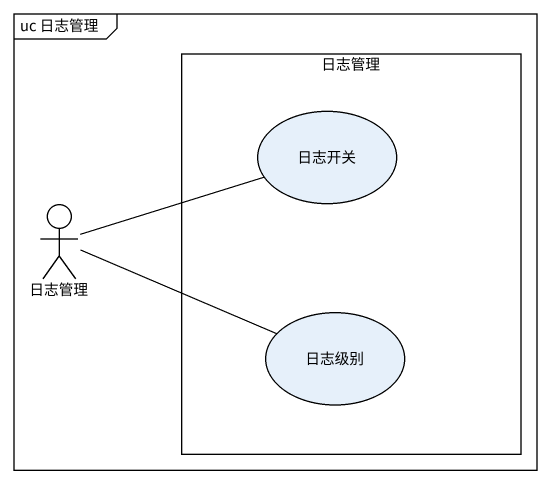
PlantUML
@startuml
mainframe uc 日志管理
rectangle 日志管理 {
  usecase 日志开关
  usecase 日志级别
}
actor "日志管理" as 日志管理_2
日志管理_2 -right- 日志开关
日志管理_2 -right- 日志级别
@enduml
